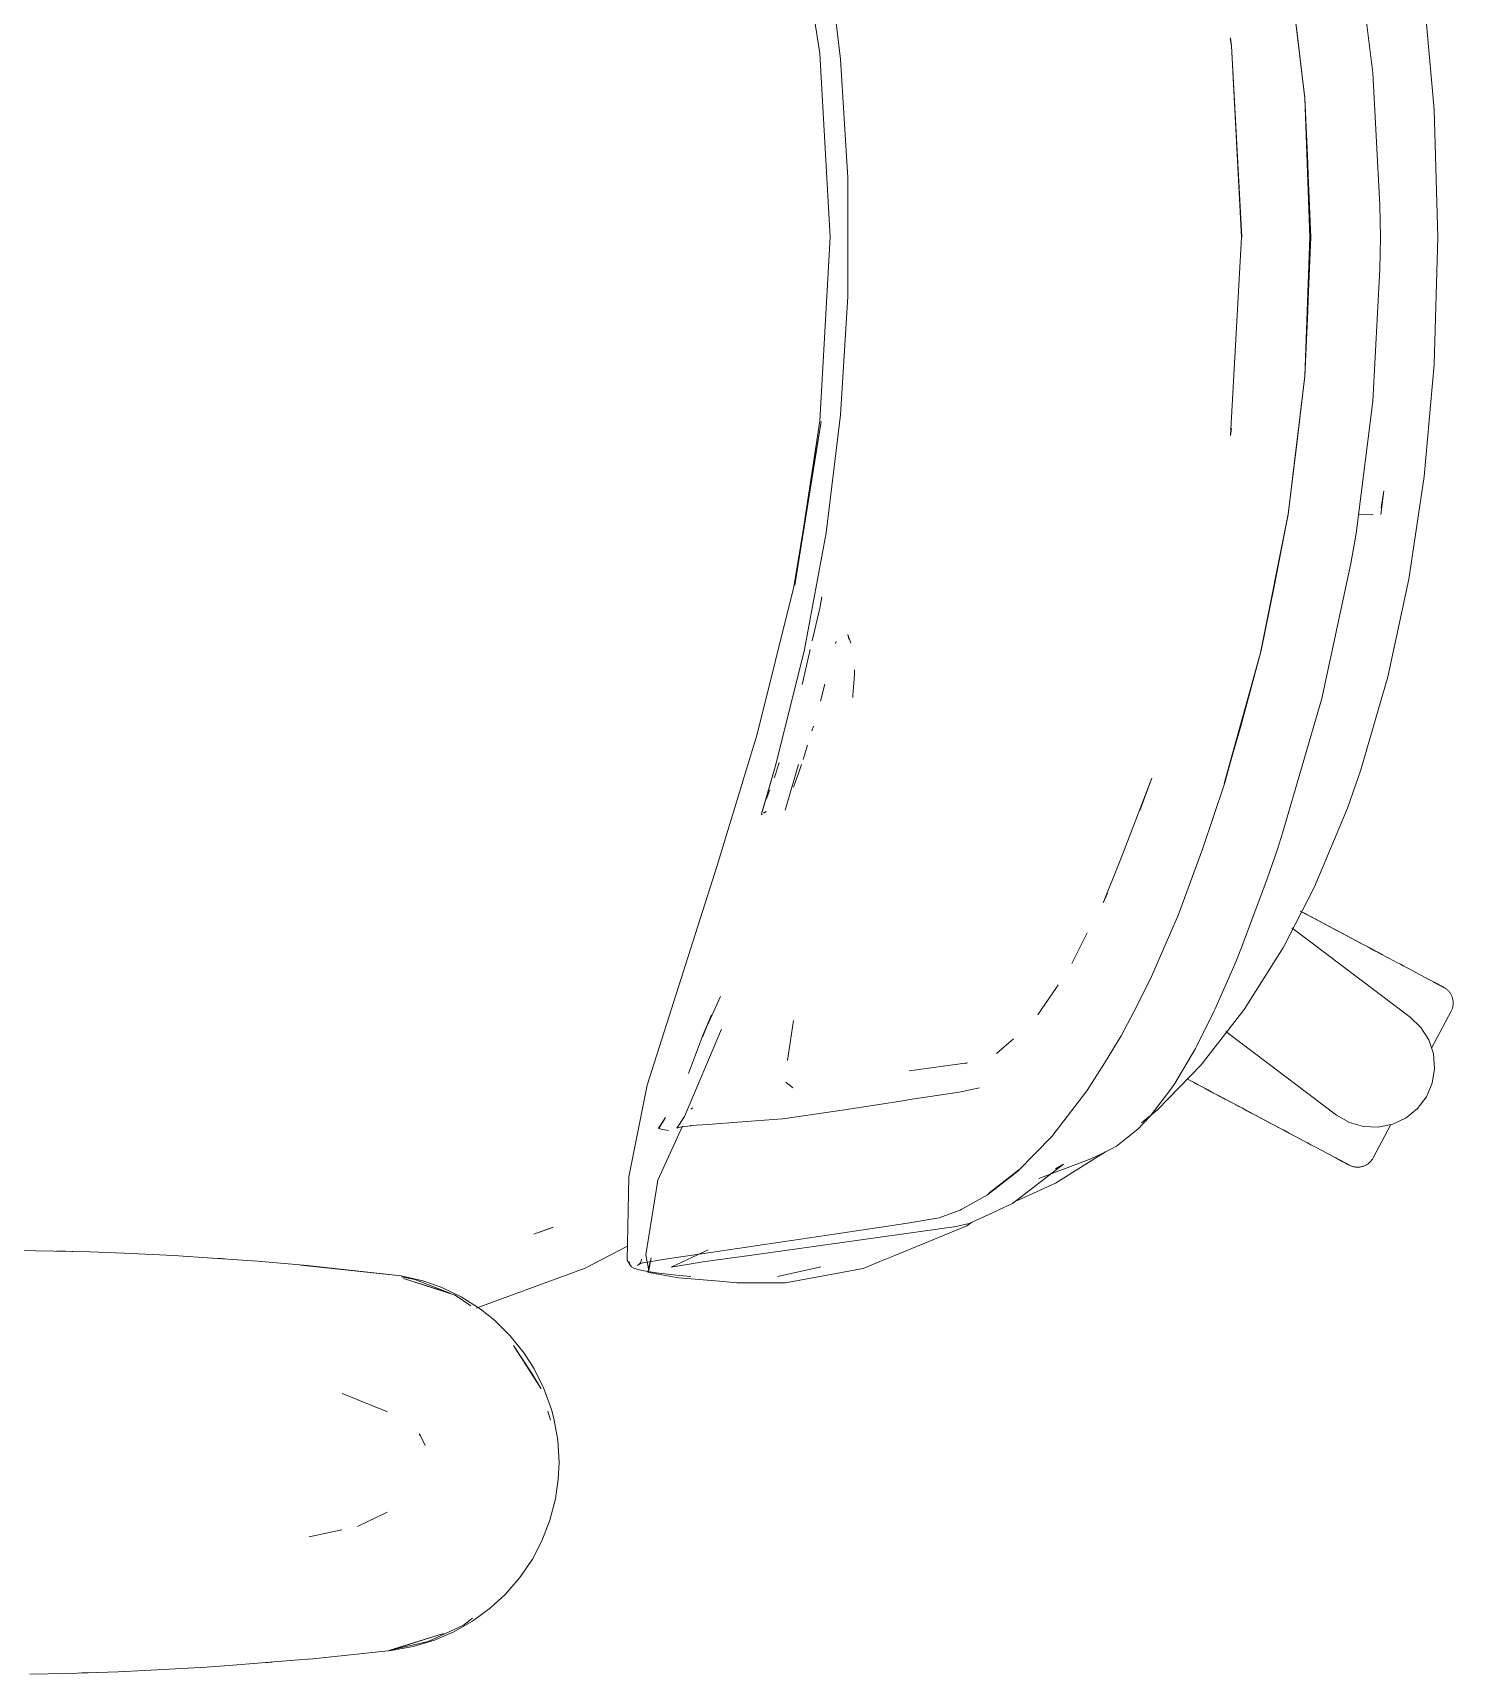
# Model space of a CAD drawing. Header units: millimetres. Extents: x 155927 to 326028, y -36033 to 97293.
# Drawn here: x 187400.8 to 187725.3, y 12519 to 12894.1 of the extents above; entities that cross this region are included whole.
import ezdxf

# ---------------------------------------------------------------- set-up
doc = ezdxf.new("R2010")
doc.units = ezdxf.units.MM
doc.header["$MEASUREMENT"] = 0
doc.layers.add('G-IMPT', color=8, linetype='CONTINUOUS', lineweight=9)
doc.layers.add('I-FURN', color=8, linetype='CONTINUOUS', lineweight=9)

msp = doc.modelspace()

# ---------------------------------------------------------------- linework, layer by layer
at = {"layer": 'G-IMPT'}
for p, q in [((187574.67, 12927.28), (187580.66, 12889.36)), ((187582.06, 12914.93), (187585.36, 12888.01)), ((187706.98, 12884.89), (187703.16, 12915.06)), ((187691.45, 12879.19), (187687.63, 12910.79)), ((187691.41, 12879.15), (187687.63, 12910.71)), ((187718.71, 12902.09), (187720.98, 12876.52)), ((187691.41, 12879.15), (187689.57, 12895.23)), ((187674.41, 12892.66), (187674.45, 12892.41)), ((187674.69, 12891.11), (187674.43, 12892.88)), ((187674.69, 12891.11), (187674.45, 12892.41)), ((187677.01, 12847.38), (187674.69, 12891.11)), ((187676.96, 12847.38), (187674.69, 12891.11)), ((187580.66, 12889.36), (187583.02, 12847.38)), ((187587.01, 12860.94), (187585.36, 12888.01)), ((187708.59, 12854.69), (187706.98, 12884.89)), ((187692.09, 12864.26), (187691.41, 12879.15)), ((187691.41, 12879.15), (187692.56, 12847.38)), ((187691.45, 12879.19), (187692.78, 12847.38)), ((187720.98, 12876.52), (187721.82, 12847.38)), ((187692.09, 12864.26), (187692.56, 12847.38)), ((187587.01, 12860.94), (187587.01, 12833.82)), ((187708.59, 12854.69), (187708.69, 12847.38)), ((187580.66, 12805.39), (187583.02, 12847.38)), ((187676.96, 12847.38), (187674.46, 12802.04)), ((187691.41, 12815.6), (187692.56, 12847.38)), ((187692.78, 12847.38), (187691.45, 12815.56)), ((187692.09, 12830.49), (187692.56, 12847.38)), ((187708.59, 12840.07), (187708.69, 12847.38)), ((187721.82, 12847.38), (187720.98, 12818.24)), ((187708.59, 12840.07), (187706.98, 12809.86)), ((187587.01, 12833.82), (187585.36, 12806.75)), ((187691.41, 12815.6), (187692.09, 12830.49)), ((187691.41, 12815.6), (187687.63, 12784.05)), ((187691.45, 12815.56), (187687.63, 12783.97)), ((187689.57, 12799.52), (187691.41, 12815.6)), ((187720.98, 12818.24), (187718.71, 12792.67)), ((187706.98, 12809.86), (187703.16, 12779.69)), ((187574.67, 12767.48), (187580.92, 12805.22)), ((187580.66, 12805.39), (187574.93, 12767.85)), ((187580.92, 12805.22), (187574.93, 12767.85)), ((187582.06, 12779.83), (187585.36, 12806.75)), ((187674.41, 12802.1), (187674.45, 12802.35)), ((187674.69, 12803.65), (187674.45, 12802.35)), ((187674.46, 12802.04), (187674.69, 12803.65)), ((187689.57, 12799.52), (187687.63, 12784.05)), ((187708.81, 12783.96), (187709.46, 12789.38)), ((187708.89, 12785.61), (187709.46, 12789.38)), ((187718.71, 12792.67), (187715.22, 12769.25)), ((187687.63, 12784.05), (187681.41, 12752.8)), ((187681.41, 12752.8), (187687.63, 12783.97)), ((187687.63, 12784.05), (187684.53, 12767.94)), ((187703.71, 12784.05), (187704.96, 12784.01)), ((187707.05, 12783.93), (187704.96, 12784.01)), ((187707.05, 12783.93), (187706.94, 12783.93)), ((187577.13, 12753.16), (187582.06, 12779.83)), ((187703.16, 12779.69), (187701.98, 12772.77)), ((187701.98, 12772.77), (187695.31, 12741.98)), ((187566.35, 12733.79), (187574.67, 12767.48)), ((187681.46, 12752.92), (187684.53, 12767.94)), ((187710.41, 12746.88), (187715.22, 12769.25)), ((187581.08, 12765.2), (187580.61, 12762.57)), ((187580.61, 12762.57), (187578.9, 12755.15)), ((187587.02, 12756.57), (187587.7, 12754.62)), ((187587.02, 12756.57), (187587.23, 12755.52)), ((187577.13, 12753.16), (187570.58, 12726.84)), ((187578.45, 12753.18), (187576.9, 12746.42)), ((187584.35, 12754.97), (187584.21, 12754.55)), ((187681.46, 12752.92), (187673.03, 12722.51)), ((187681.46, 12752.92), (187673.07, 12722.42)), ((187676.8, 12735.67), (187681.46, 12752.92)), ((187588.45, 12746.4), (187588.55, 12747.77)), ((187588.55, 12748.47), (187588.55, 12747.77)), ((187576.9, 12746.42), (187576.56, 12745.14)), ((187580.75, 12741.34), (187581.75, 12745.2)), ((187588.45, 12746.4), (187588.17, 12742.7)), ((187704.23, 12725.64), (187710.41, 12746.88)), ((187580.75, 12741.34), (187581.14, 12742.87)), ((187588.17, 12742.7), (187588.14, 12742.21)), ((187686.37, 12711.15), (187695.31, 12741.98)), ((187566.35, 12733.79), (187557.17, 12703.82)), ((187578.84, 12734.55), (187579.17, 12735.67)), ((187676.8, 12735.67), (187673.03, 12722.51)), ((187577.06, 12728.76), (187577.85, 12731.26)), ((187570.58, 12726.84), (187567.31, 12715.62)), ((187570.58, 12726.84), (187567.47, 12716.02)), ((187570.58, 12726.84), (187567.52, 12716.31)), ((187571.21, 12726.84), (187570.48, 12724.62)), ((187571.21, 12726.84), (187571.36, 12727.3)), ((187575.78, 12726.85), (187572.74, 12716.42)), ((187575.67, 12724.55), (187576.44, 12726.85)), ((187576.82, 12727.98), (187577.06, 12728.76)), ((187701.16, 12716.91), (187704.23, 12725.64)), ((187570.19, 12723.82), (187570.48, 12724.62)), ((187574.65, 12721.67), (187575.41, 12723.83)), ((187575.67, 12724.55), (187575.41, 12723.83)), ((187656.47, 12723.76), (187649.76, 12706.31)), ((187656.47, 12723.76), (187653.75, 12716.33)), ((187668.06, 12707.51), (187673.07, 12722.42)), ((187568.86, 12720.09), (187568.46, 12719.02)), ((187569.2, 12721.06), (187568.86, 12720.09)), ((187567.31, 12715.62), (187567.45, 12715.38)), ((187567.52, 12716.31), (187567.47, 12716.02)), ((187568.4, 12716.16), (187567.79, 12715.77)), ((187568.4, 12716.16), (187568.19, 12716.01)), ((187701.16, 12716.91), (187693.64, 12698.93)), ((187686.37, 12711.15), (187685.17, 12707.55)), ((187668.06, 12707.51), (187662.6, 12692.63)), ((187682.83, 12700.73), (187685.17, 12707.55)), ((187557.17, 12703.82), (187541.18, 12653.58)), ((187649.1, 12704.59), (187645.37, 12695.26)), ((187649.76, 12706.31), (187649.1, 12704.59)), ((187682.83, 12700.73), (187677.23, 12685.65)), ((187693.64, 12698.93), (187686.55, 12685.16)), ((187645.37, 12695.26), (187646.37, 12697.5)), ((187662.6, 12692.63), (187656.43, 12678.4)), ((187638.2, 12681.42), (187641.74, 12688.39)), ((187675.75, 12681.97), (187677.23, 12685.65)), ((187686.55, 12685.16), (187677.58, 12670.86)), ((187670.98, 12671.02), (187675.75, 12681.97)), ((187634.67, 12675.95), (187635.06, 12676.53)), ((187653.04, 12671.67), (187656.43, 12678.4)), ((187554.88, 12667.14), (187557.93, 12673.85)), ((187631.18, 12670.82), (187634.67, 12675.95)), ((187553.85, 12664.56), (187555.88, 12669.68)), ((187555.88, 12669.66), (187553.85, 12664.56)), ((187553.86, 12664.76), (187555.88, 12669.66)), ((187631.18, 12670.82), (187630.42, 12669.71)), ((187653.04, 12671.67), (187649.47, 12664.88)), ((187666.76, 12662.56), (187670.76, 12670.57)), ((187677.58, 12670.86), (187667.77, 12658.26)), ((187670.98, 12671.02), (187670.76, 12670.57)), ((187549.72, 12646.42), (187558.16, 12666.4)), ((187573.21, 12659.23), (187574.61, 12668.39)), ((187553.86, 12664.76), (187550.61, 12656.29)), ((187624.9, 12664.18), (187620.99, 12660.85)), ((187645.7, 12658.65), (187649.47, 12664.88)), ((187666.45, 12661.96), (187661.72, 12653.97)), ((187666.76, 12662.56), (187666.45, 12661.96)), ((187573.21, 12659.23), (187573.26, 12659.58)), ((187601.05, 12656.9), (187614.4, 12658.68)), ((187614.4, 12658.68), (187613.93, 12658.54)), ((187645.7, 12658.65), (187641.82, 12652.56)), ((187657.81, 12647.97), (187667.77, 12658.26)), ((187572.86, 12654.28), (187574.5, 12653)), ((187660.86, 12652.68), (187661.72, 12653.97)), ((187536.99, 12632.62), (187541.18, 12653.58)), ((187600.75, 12650.22), (187600.14, 12650.13)), ((187600.75, 12650.22), (187612.47, 12652.03)), ((187612.47, 12652.03), (187612.94, 12652.1)), ((187614.92, 12652.52), (187612.94, 12652.1)), ((187617.09, 12652.98), (187614.92, 12652.52)), ((187633.63, 12641.86), (187641.65, 12652.3)), ((187641.82, 12652.56), (187641.65, 12652.3)), ((187656.14, 12646.55), (187660.86, 12652.68)), ((187547.96, 12643.75), (187549.72, 12646.42)), ((187551.17, 12648.14), (187551.61, 12648.41)), ((187586.27, 12647.94), (187572.2, 12645.9)), ((187586.27, 12647.94), (187599.63, 12650.05)), ((187599.63, 12650.05), (187600.14, 12650.13)), ((187653.25, 12643.52), (187656.14, 12646.55)), ((187657.81, 12647.97), (187654.14, 12644.97)), ((187543.62, 12631.92), (187549.23, 12644.27)), ((187543.76, 12643.75), (187545.35, 12646.21)), ((187543.76, 12643.75), (187543.82, 12643.73)), ((187545.35, 12646.21), (187543.82, 12643.73)), ((187543.82, 12643.73), (187545.31, 12646.2)), ((187544.69, 12643.45), (187543.82, 12643.73)), ((187546.05, 12643.28), (187544.69, 12643.45)), ((187548.68, 12644.04), (187547.96, 12643.75)), ((187548.68, 12644.04), (187548.7, 12644.04)), ((187551.08, 12644.34), (187548.7, 12644.04)), ((187551.08, 12644.34), (187551.16, 12644.35)), ((187555.03, 12644.64), (187551.16, 12644.35)), ((187562.89, 12645.2), (187555.03, 12644.64)), ((187563.88, 12645.28), (187562.89, 12645.2)), ((187572.12, 12645.89), (187563.88, 12645.28)), ((187572.12, 12645.89), (187572.2, 12645.9)), ((187648.38, 12639.66), (187653.25, 12643.52)), ((187633.63, 12641.86), (187625.89, 12633.96)), ((187647.25, 12639.04), (187644.81, 12637.87)), ((187648.38, 12639.66), (187647.25, 12639.04)), ((187636.33, 12635.52), (187624.63, 12626.58)), ((187630.68, 12632.29), (187642.58, 12636.8)), ((187634.44, 12631.23), (187645.89, 12638.35)), ((187636.33, 12635.52), (187634.49, 12634.47)), ((187644.81, 12637.87), (187642.58, 12636.8)), ((187536.99, 12632.62), (187536.6, 12613.64)), ((187543.62, 12631.92), (187540.9, 12614.87)), ((187618.93, 12628.54), (187625.89, 12633.96)), ((187626.1, 12634.27), (187619.15, 12628.87)), ((187619.15, 12628.87), (187622.53, 12631.46)), ((187626.1, 12634.27), (187622.53, 12631.46)), ((187618.93, 12628.54), (187613.09, 12625.26)), ((187625.82, 12627.25), (187634.44, 12631.23)), ((187607.88, 12623.29), (187612.67, 12625.04)), ((187613.09, 12625.26), (187612.67, 12625.04)), ((187618.11, 12623.54), (187624.63, 12626.58)), ((187519.73, 12621.16), (187515.26, 12619.53)), ((187515.26, 12619.53), (187519.14, 12620.9)), ((187519.73, 12621.16), (187519.14, 12620.9)), ((187564.53, 12614.65), (187611.75, 12621.33)), ((187584.44, 12619.6), (187600.21, 12621.99)), ((187614.18, 12621.49), (187597.73, 12614.69)), ((187607.88, 12623.29), (187600.21, 12621.99)), ((187611.75, 12621.33), (187614.74, 12621.97)), ((187615.35, 12622.26), (187614.18, 12621.49)), ((187618.11, 12623.54), (187614.74, 12621.97)), ((187536.67, 12616.82), (187528.76, 12612.68)), ((187553.57, 12615.04), (187584.44, 12619.6)), ((187401.5, 12615.78), (187396.03, 12615.86)), ((187401.5, 12615.78), (187413.81, 12615.49)), ((187408.28, 12615.65), (187406.2, 12615.65)), ((187409.94, 12615.57), (187408.28, 12615.65)), ((187421.69, 12615.19), (187413.81, 12615.49)), ((187421.69, 12615.19), (187433, 12614.65)), ((187441.87, 12614.09), (187433, 12614.65)), ((187441.87, 12614.09), (187452.16, 12613.36)), ((187443.91, 12613.96), (187442.01, 12614.05)), ((187443.91, 12613.96), (187445.33, 12613.82)), ((187463.55, 12612.38), (187452.16, 12613.36)), ((187528.76, 12612.68), (187527, 12611.76)), ((187536.6, 12613.64), (187537.21, 12612.6)), ((187537.08, 12613.22), (187537.21, 12612.6)), ((187537.08, 12613.22), (187537.19, 12612.67)), ((187537.21, 12612.6), (187537.19, 12612.67)), ((187540.07, 12612.99), (187538.97, 12612.43)), ((187539.47, 12612.83), (187538.97, 12612.43)), ((187539.45, 12612.82), (187545.72, 12613.93)), ((187540.07, 12612.99), (187539.45, 12612.82)), ((187539.47, 12612.83), (187539.8, 12613.37)), ((187539.87, 12613.87), (187539.8, 12613.37)), ((187541.59, 12611.29), (187540.9, 12614.87)), ((187542.08, 12614.16), (187541.35, 12610.88)), ((187542.08, 12614.16), (187541.59, 12611.29)), ((187545.72, 12613.93), (187553.57, 12615.04)), ((187546.69, 12612.02), (187555.09, 12616.01)), ((187552.57, 12613), (187547.55, 12612.16)), ((187552.57, 12613), (187553.87, 12613.21)), ((187564.53, 12614.65), (187553.87, 12613.21)), ((187590.51, 12611.71), (187594.37, 12613.3)), ((187597.73, 12614.69), (187594.37, 12613.3)), ((187484.99, 12610.03), (187462.03, 12612.48)), ((187462.03, 12612.48), (187482.17, 12610.36)), ((187484.99, 12610.03), (187463.55, 12612.38)), ((187480.66, 12610.5), (187482.17, 12610.36)), ((187484.99, 12610.03), (187482.17, 12610.36)), ((187484.99, 12610.03), (187489.95, 12608.87)), ((187485.06, 12609.81), (187488.12, 12609.23)), ((187497.34, 12605.63), (187485.49, 12609.44)), ((187494.63, 12606.53), (187485.49, 12609.44)), ((187488.12, 12609.23), (187496.3, 12606.03)), ((187502.09, 12602.62), (187521.03, 12609.57)), ((187521.03, 12609.57), (187527, 12611.76)), ((187537.58, 12612.1), (187537.21, 12612.6)), ((187538.12, 12611.78), (187537.58, 12612.1)), ((187538.12, 12611.78), (187539.98, 12611.23)), ((187543.26, 12610.7), (187539.98, 12611.23)), ((187543.67, 12610.44), (187541.35, 12610.88)), ((187543.26, 12610.7), (187543.88, 12610.62)), ((187547.92, 12609.63), (187543.67, 12610.44)), ((187543.88, 12610.62), (187548.56, 12610.1)), ((187546.69, 12612.02), (187547.55, 12612.16)), ((187548.39, 12609.59), (187547.92, 12609.63)), ((187548.39, 12609.59), (187557.72, 12608.78)), ((187548.56, 12610.1), (187551.15, 12609.89)), ((187570.95, 12609.88), (187580.25, 12611.92)), ((187572.81, 12608.47), (187590.51, 12611.71)), ((187580.25, 12611.92), (187580.83, 12612.07)), ((187494.08, 12607.42), (187489.95, 12608.87)), ((187498.66, 12605.23), (187494.08, 12607.42)), ((187497.34, 12605.63), (187494.63, 12606.53)), ((187497.34, 12605.63), (187500.92, 12603.21)), ((187498.66, 12605.23), (187502.99, 12602.5)), ((187557.72, 12608.78), (187561.67, 12608.44)), ((187565.84, 12608.44), (187561.67, 12608.44)), ((187572.81, 12608.47), (187565.84, 12608.44)), ((187506.3, 12599.88), (187502.99, 12602.5)), ((187509.9, 12596.33), (187506.3, 12599.88)), ((187509.9, 12596.33), (187513.09, 12592.36)), ((187516.95, 12584.2), (187510.63, 12594.15)), ((187514.79, 12587.88), (187510.63, 12594.15)), ((187515.36, 12588.81), (187513.09, 12592.36)), ((187516.95, 12584.2), (187514.79, 12587.88)), ((187517.6, 12584.3), (187515.36, 12588.81)), ((187471.47, 12583.13), (187481.89, 12578.98)), ((187517.6, 12584.3), (187519.31, 12579.53)), ((187518.51, 12579.09), (187519.13, 12577.06)), ((187519.87, 12577.4), (187519.31, 12579.53)), ((187520.75, 12572.45), (187519.87, 12577.4)), ((187489.42, 12573.46), (187489.12, 12573.91)), ((187490.43, 12571.24), (187489.42, 12573.46)), ((187521.05, 12567.41), (187520.75, 12572.45)), ((187521.05, 12567.41), (187520.88, 12563.56)), ((187520.23, 12559.05), (187520.88, 12563.56)), ((187520.23, 12559.05), (187518.97, 12554.18)), ((187481.8, 12556.03), (187475.02, 12552.76)), ((187517.13, 12549.47), (187518.97, 12554.18)), ((187463.97, 12550.43), (187471.4, 12552)), ((187514.95, 12545.31), (187517.13, 12549.47)), ((187514.95, 12545.31), (187512.11, 12541.14)), ((187512.11, 12541.14), (187508.79, 12537.31)), ((187505.35, 12534.14), (187501.27, 12531.14)), ((187505.35, 12534.14), (187508.79, 12537.31)), ((187491.14, 12526.5), (187499.2, 12530.24)), ((187496.83, 12528.63), (187501.27, 12531.14)), ((187501.31, 12531.83), (187499.2, 12530.24)), ((187482.17, 12524.46), (187494.63, 12528.29)), ((187491.14, 12526.5), (187482.74, 12524.59)), ((187494.63, 12528.29), (187485.49, 12525.38)), ((187492.59, 12526.82), (187487.73, 12525.35)), ((187496.83, 12528.63), (187492.59, 12526.82)), ((187464.76, 12522.55), (187482.68, 12524.46)), ((187482.17, 12524.46), (187485.49, 12525.38)), ((187482.68, 12524.46), (187487.73, 12525.35)), ((187400.14, 12519.02), (187408.56, 12519.18)), ((187420.32, 12519.57), (187408.56, 12519.18)), ((187413.5, 12519.32), (187412, 12519.31)), ((187415.43, 12519.43), (187413.5, 12519.32)), ((187420.32, 12519.57), (187426.34, 12519.82)), ((187440.48, 12520.63), (187426.34, 12519.82)), ((187445.57, 12520.96), (187440.48, 12520.63)), ((187445.57, 12520.96), (187460.63, 12522.21)), ((187453.75, 12521.61), (187455.43, 12521.78)), ((187460.63, 12522.21), (187464.76, 12522.55))]:
    msp.add_line(p, q, dxfattribs=at)
at = {"layer": 'I-FURN'}
for p, q in [((187691.37, 12692.87), (187690.41, 12693.38)), ((187690.85, 12693.15), (187691.82, 12692.63)), ((187692.34, 12692.35), (187691.37, 12692.87)), ((187691.82, 12692.63), (187692.8, 12692.11)), ((187693.33, 12691.83), (187692.34, 12692.35)), ((187692.8, 12692.11), (187693.78, 12691.58)), ((187694.32, 12691.3), (187693.33, 12691.83)), ((187693.78, 12691.58), (187694.78, 12691.06)), ((187688.48, 12689.52), (187715.54, 12669.13)), ((187695.32, 12690.77), (187694.32, 12691.3)), ((187694.78, 12691.06), (187695.78, 12690.53)), ((187696.32, 12690.24), (187695.32, 12690.77)), ((187695.78, 12690.53), (187696.78, 12689.99)), ((187697.32, 12689.7), (187696.32, 12690.24)), ((187696.78, 12689.99), (187697.78, 12689.46)), ((187698.33, 12689.17), (187697.32, 12689.7)), ((187697.78, 12689.46), (187698.79, 12688.92)), ((187699.33, 12688.63), (187698.33, 12689.17)), ((187698.79, 12688.92), (187699.79, 12688.39)), ((187700.33, 12688.1), (187699.33, 12688.63)), ((187699.79, 12688.39), (187700.79, 12687.86)), ((187701.33, 12687.57), (187700.33, 12688.1)), ((187700.79, 12687.86), (187701.79, 12687.33)), ((187702.33, 12687.04), (187701.33, 12687.57)), ((187701.79, 12687.33), (187702.78, 12686.8)), ((187703.31, 12686.52), (187702.33, 12687.04)), ((187702.78, 12686.8), (187703.77, 12686.28)), ((187704.29, 12686), (187703.31, 12686.52)), ((187703.77, 12686.28), (187704.74, 12685.76)), ((187705.26, 12685.48), (187704.29, 12686)), ((187704.74, 12685.76), (187705.7, 12685.25)), ((187706.22, 12684.97), (187705.26, 12685.48)), ((187705.7, 12685.25), (187706.66, 12684.74)), ((187707.16, 12684.47), (187706.22, 12684.97)), ((187706.66, 12684.74), (187707.59, 12684.24)), ((187708.09, 12683.98), (187707.16, 12684.47)), ((187707.59, 12684.24), (187708.52, 12683.75)), ((187709.01, 12683.49), (187708.09, 12683.98)), ((187708.52, 12683.75), (187709.42, 12683.27)), ((187709.9, 12683.01), (187709.01, 12683.49)), ((187710.78, 12682.55), (187709.9, 12683.01)), ((187711.64, 12682.09), (187710.78, 12682.55)), ((187712.47, 12681.65), (187711.64, 12682.09)), ((187713.28, 12681.22), (187712.47, 12681.65)), ((187714.07, 12680.8), (187713.28, 12681.22)), ((187714.83, 12680.39), (187714.07, 12680.8)), ((187715.57, 12680), (187714.83, 12680.39)), ((187716.28, 12679.63), (187715.57, 12680)), ((187716.95, 12679.26), (187716.28, 12679.63)), ((187717.6, 12678.92), (187716.95, 12679.26)), ((187718.22, 12678.59), (187717.6, 12678.92)), ((187718.8, 12678.28), (187718.22, 12678.59)), ((187718.49, 12678.45), (187719.06, 12678.15)), ((187719.35, 12677.99), (187718.8, 12678.28)), ((187719.06, 12678.15), (187719.6, 12677.86)), ((187719.87, 12677.71), (187719.35, 12677.99)), ((187719.6, 12677.86), (187720.1, 12677.59)), ((187720.35, 12677.46), (187719.87, 12677.71)), ((187720.1, 12677.59), (187720.56, 12677.35)), ((187720.8, 12677.22), (187720.35, 12677.46)), ((187720.56, 12677.35), (187720.99, 12677.12)), ((187721.21, 12677), (187720.8, 12677.22)), ((187720.99, 12677.12), (187721.38, 12676.91)), ((187721.58, 12676.8), (187721.21, 12677)), ((187721.38, 12676.91), (187721.74, 12676.72)), ((187721.92, 12676.63), (187721.58, 12676.8)), ((187721.74, 12676.72), (187722.06, 12676.55)), ((187722.21, 12676.47), (187721.92, 12676.63)), ((187722.06, 12676.55), (187722.34, 12676.4)), ((187722.47, 12676.33), (187722.21, 12676.47)), ((187722.34, 12676.4), (187722.58, 12676.27)), ((187722.69, 12676.21), (187722.47, 12676.33)), ((187722.58, 12676.27), (187722.78, 12676.17)), ((187722.87, 12676.12), (187722.69, 12676.21)), ((187722.78, 12676.17), (187722.94, 12676.08)), ((187723.01, 12676.04), (187722.87, 12676.12)), ((187722.94, 12676.08), (187723.06, 12676.02)), ((187723.11, 12675.99), (187723.01, 12676.04)), ((187723.06, 12676.02), (187723.14, 12675.97)), ((187723.17, 12675.96), (187723.11, 12675.99)), ((187723.14, 12675.97), (187723.19, 12675.95)), ((187723.19, 12675.95), (187723.17, 12675.96)), ((187723.19, 12675.95), (187723.33, 12675.87)), ((187723.19, 12675.95), (187723.19, 12675.95)), ((187723.33, 12675.87), (187723.47, 12675.78)), ((187723.47, 12675.78), (187723.6, 12675.7)), ((187723.6, 12675.7), (187723.74, 12675.6)), ((187723.74, 12675.6), (187723.86, 12675.5)), ((187723.86, 12675.5), (187723.98, 12675.4)), ((187723.98, 12675.4), (187724.1, 12675.29)), ((187724.1, 12675.29), (187724.22, 12675.17)), ((187724.22, 12675.17), (187724.32, 12675.05)), ((187724.32, 12675.05), (187724.43, 12674.93)), ((187724.43, 12674.93), (187724.53, 12674.8)), ((187724.53, 12674.8), (187724.62, 12674.67)), ((187724.62, 12674.67), (187724.71, 12674.54)), ((187724.71, 12674.54), (187724.79, 12674.4)), ((187724.79, 12674.4), (187724.87, 12674.26)), ((187724.87, 12674.26), (187724.94, 12674.11)), ((187724.94, 12674.11), (187725.01, 12673.97)), ((187725.01, 12673.97), (187725.07, 12673.82)), ((187725.07, 12673.82), (187725.12, 12673.66)), ((187725.12, 12673.66), (187725.17, 12673.51)), ((187725.17, 12673.51), (187725.21, 12673.36)), ((187725.21, 12673.36), (187725.25, 12673.2)), ((187725.25, 12673.2), (187725.28, 12673.04)), ((187725.28, 12673.04), (187725.3, 12672.88)), ((187725.3, 12672.88), (187725.32, 12672.72)), ((187725.32, 12672.72), (187725.33, 12672.56)), ((187715.54, 12669.13), (187717.97, 12666.79)), ((187720.39, 12662.09), (187724.86, 12670.5)), ((187724.88, 12670.54), (187724.86, 12670.5)), ((187724.95, 12670.68), (187724.88, 12670.54)), ((187725.02, 12670.83), (187724.95, 12670.68)), ((187725.08, 12670.98), (187725.02, 12670.83)), ((187725.13, 12671.13), (187725.08, 12670.98)), ((187725.18, 12671.28), (187725.13, 12671.13)), ((187725.22, 12671.44), (187725.18, 12671.28)), ((187725.25, 12671.6), (187725.22, 12671.44)), ((187725.28, 12671.76), (187725.25, 12671.6)), ((187725.3, 12671.91), (187725.28, 12671.76)), ((187725.32, 12672.08), (187725.3, 12671.91)), ((187725.33, 12672.24), (187725.32, 12672.08)), ((187725.33, 12672.56), (187725.33, 12672.4)), ((187725.33, 12672.4), (187725.33, 12672.24)), ((187698.7, 12646.78), (187673.39, 12665.85)), ((187717.97, 12666.79), (187719.77, 12663.93)), ((187719.77, 12663.93), (187720.84, 12660.73)), ((187720.84, 12660.73), (187721.1, 12657.37)), ((187664.61, 12655), (187665.51, 12654.52)), ((187666, 12654.26), (187665.09, 12654.74)), ((187665.51, 12654.52), (187666.42, 12654.04)), ((187666.92, 12653.77), (187666, 12654.26)), ((187666.42, 12654.04), (187667.35, 12653.54)), ((187720.56, 12654.04), (187719.23, 12650.94)), ((187721.1, 12657.37), (187720.56, 12654.04)), ((187667.86, 12653.27), (187666.92, 12653.77)), ((187667.35, 12653.54), (187668.29, 12653.04)), ((187668.81, 12652.76), (187667.86, 12653.27)), ((187668.29, 12653.04), (187669.25, 12652.53)), ((187669.77, 12652.25), (187668.81, 12652.76)), ((187669.25, 12652.53), (187670.22, 12652.01)), ((187670.75, 12651.73), (187669.77, 12652.25)), ((187670.22, 12652.01), (187671.2, 12651.49)), ((187671.73, 12651.21), (187670.75, 12651.73)), ((187671.2, 12651.49), (187672.19, 12650.97)), ((187672.72, 12650.68), (187671.73, 12651.21)), ((187672.19, 12650.97), (187673.18, 12650.44)), ((187673.72, 12650.15), (187672.72, 12650.68)), ((187673.18, 12650.44), (187674.18, 12649.91)), ((187719.23, 12650.94), (187717.2, 12648.25)), ((187674.72, 12649.62), (187673.72, 12650.15)), ((187674.18, 12649.91), (187675.18, 12649.38)), ((187675.73, 12649.09), (187674.72, 12649.62)), ((187675.18, 12649.38), (187676.19, 12648.84)), ((187676.73, 12648.55), (187675.73, 12649.09)), ((187676.19, 12648.84), (187677.19, 12648.31)), ((187677.74, 12648.02), (187676.73, 12648.55)), ((187677.19, 12648.31), (187678.2, 12647.77)), ((187678.74, 12647.49), (187677.74, 12648.02)), ((187678.2, 12647.77), (187679.2, 12647.24)), ((187679.74, 12646.95), (187678.74, 12647.49)), ((187679.2, 12647.24), (187680.2, 12646.71)), ((187680.73, 12646.43), (187679.74, 12646.95)), ((187680.2, 12646.71), (187681.19, 12646.18)), ((187681.72, 12645.9), (187680.73, 12646.43)), ((187701.62, 12645.09), (187698.7, 12646.78)), ((187717.2, 12648.25), (187714.59, 12646.12)), ((187681.19, 12646.18), (187682.17, 12645.66)), ((187682.7, 12645.38), (187681.72, 12645.9)), ((187682.17, 12645.66), (187683.15, 12645.14)), ((187683.67, 12644.87), (187682.7, 12645.38)), ((187683.15, 12645.14), (187684.11, 12644.63)), ((187684.62, 12644.36), (187683.67, 12644.87)), ((187684.11, 12644.63), (187685.06, 12644.12)), ((187685.57, 12643.85), (187684.62, 12644.36)), ((187685.06, 12644.12), (187686, 12643.63)), ((187686.5, 12643.36), (187685.57, 12643.85)), ((187686, 12643.63), (187686.92, 12643.14)), ((187687.41, 12642.87), (187686.5, 12643.36)), ((187686.92, 12643.14), (187687.83, 12642.65)), ((187688.31, 12642.4), (187687.41, 12642.87)), ((187704.86, 12644.14), (187701.62, 12645.09)), ((187708.23, 12644), (187704.86, 12644.14)), ((187707.05, 12637), (187711.08, 12644.58)), ((187711.54, 12644.67), (187708.23, 12644)), ((187714.59, 12646.12), (187711.54, 12644.67)), ((187687.83, 12642.65), (187688.71, 12642.18)), ((187689.18, 12641.93), (187688.31, 12642.4)), ((187688.71, 12642.18), (187689.58, 12641.72)), ((187690.04, 12641.48), (187689.18, 12641.93)), ((187689.58, 12641.72), (187690.43, 12641.27)), ((187690.88, 12641.03), (187690.04, 12641.48)), ((187690.43, 12641.27), (187691.25, 12640.83)), ((187691.25, 12640.83), (187692.05, 12640.41)), ((187692.05, 12640.41), (187692.83, 12639.99)), ((187692.83, 12639.99), (187693.58, 12639.59)), ((187693.58, 12639.59), (187694.3, 12639.21)), ((187694.3, 12639.21), (187695, 12638.84)), ((187695, 12638.84), (187695.66, 12638.49)), ((187695.66, 12638.49), (187696.29, 12638.15)), ((187696.29, 12638.15), (187696.89, 12637.83)), ((187697.21, 12637.67), (187696.62, 12637.98)), ((187696.89, 12637.83), (187697.46, 12637.53)), ((187697.76, 12637.37), (187697.21, 12637.67)), ((187697.46, 12637.53), (187698, 12637.24)), ((187698.27, 12637.1), (187697.76, 12637.37)), ((187698, 12637.24), (187698.5, 12636.98)), ((187698.76, 12636.84), (187698.27, 12637.1)), ((187698.5, 12636.98), (187698.97, 12636.73)), ((187699.2, 12636.61), (187698.76, 12636.84)), ((187698.97, 12636.73), (187699.4, 12636.5)), ((187699.61, 12636.39), (187699.2, 12636.61)), ((187699.4, 12636.5), (187699.79, 12636.29)), ((187699.99, 12636.19), (187699.61, 12636.39)), ((187699.79, 12636.29), (187700.14, 12636.1)), ((187700.32, 12636.01), (187699.99, 12636.19)), ((187700.14, 12636.1), (187700.46, 12635.94)), ((187700.62, 12635.85), (187700.32, 12636.01)), ((187700.46, 12635.94), (187700.74, 12635.79)), ((187700.88, 12635.72), (187700.62, 12635.85)), ((187700.74, 12635.79), (187700.98, 12635.66)), ((187701.1, 12635.6), (187700.88, 12635.72)), ((187700.98, 12635.66), (187701.18, 12635.55)), ((187701.28, 12635.5), (187701.1, 12635.6)), ((187701.18, 12635.55), (187701.35, 12635.47)), ((187701.42, 12635.43), (187701.28, 12635.5)), ((187701.35, 12635.47), (187701.47, 12635.4)), ((187701.52, 12635.37), (187701.42, 12635.43)), ((187701.47, 12635.4), (187701.55, 12635.36)), ((187701.58, 12635.34), (187701.52, 12635.37)), ((187701.55, 12635.36), (187701.59, 12635.34)), ((187701.6, 12635.33), (187701.58, 12635.34)), ((187701.59, 12635.34), (187701.6, 12635.33)), ((187701.64, 12635.31), (187701.6, 12635.33)), ((187701.78, 12635.24), (187701.64, 12635.31)), ((187701.93, 12635.18), (187701.78, 12635.24)), ((187702.08, 12635.12), (187701.93, 12635.18)), ((187705.07, 12635.18), (187704.92, 12635.12)), ((187705.21, 12635.25), (187705.07, 12635.18)), ((187705.36, 12635.32), (187705.21, 12635.25)), ((187705.5, 12635.4), (187705.36, 12635.32)), ((187705.64, 12635.48), (187705.5, 12635.4)), ((187705.77, 12635.57), (187705.64, 12635.48)), ((187705.9, 12635.66), (187705.77, 12635.57)), ((187706.03, 12635.76), (187705.9, 12635.66)), ((187706.15, 12635.87), (187706.03, 12635.76)), ((187706.27, 12635.98), (187706.15, 12635.87)), ((187706.39, 12636.09), (187706.27, 12635.98)), ((187706.5, 12636.21), (187706.39, 12636.09)), ((187706.6, 12636.33), (187706.5, 12636.21)), ((187706.7, 12636.46), (187706.6, 12636.33)), ((187706.8, 12636.59), (187706.7, 12636.46)), ((187706.88, 12636.72), (187706.8, 12636.59)), ((187706.97, 12636.86), (187706.88, 12636.72)), ((187707.05, 12637), (187706.97, 12636.86)), ((187702.23, 12635.06), (187702.08, 12635.12)), ((187702.38, 12635.01), (187702.23, 12635.06)), ((187702.54, 12634.97), (187702.38, 12635.01)), ((187702.7, 12634.94), (187702.54, 12634.97)), ((187702.86, 12634.91), (187702.7, 12634.94)), ((187703.01, 12634.89), (187702.86, 12634.91)), ((187703.18, 12634.87), (187703.01, 12634.89)), ((187703.34, 12634.86), (187703.18, 12634.87)), ((187703.5, 12634.86), (187703.34, 12634.86)), ((187703.66, 12634.86), (187703.5, 12634.86)), ((187703.82, 12634.87), (187703.66, 12634.86)), ((187703.98, 12634.89), (187703.82, 12634.87)), ((187704.14, 12634.91), (187703.98, 12634.89)), ((187704.3, 12634.94), (187704.14, 12634.91)), ((187704.46, 12634.98), (187704.3, 12634.94)), ((187704.61, 12635.02), (187704.46, 12634.98)), ((187704.76, 12635.07), (187704.61, 12635.02)), ((187704.92, 12635.12), (187704.76, 12635.07))]:
    msp.add_line(p, q, dxfattribs=at)

doc.saveas('drawing.dxf')
